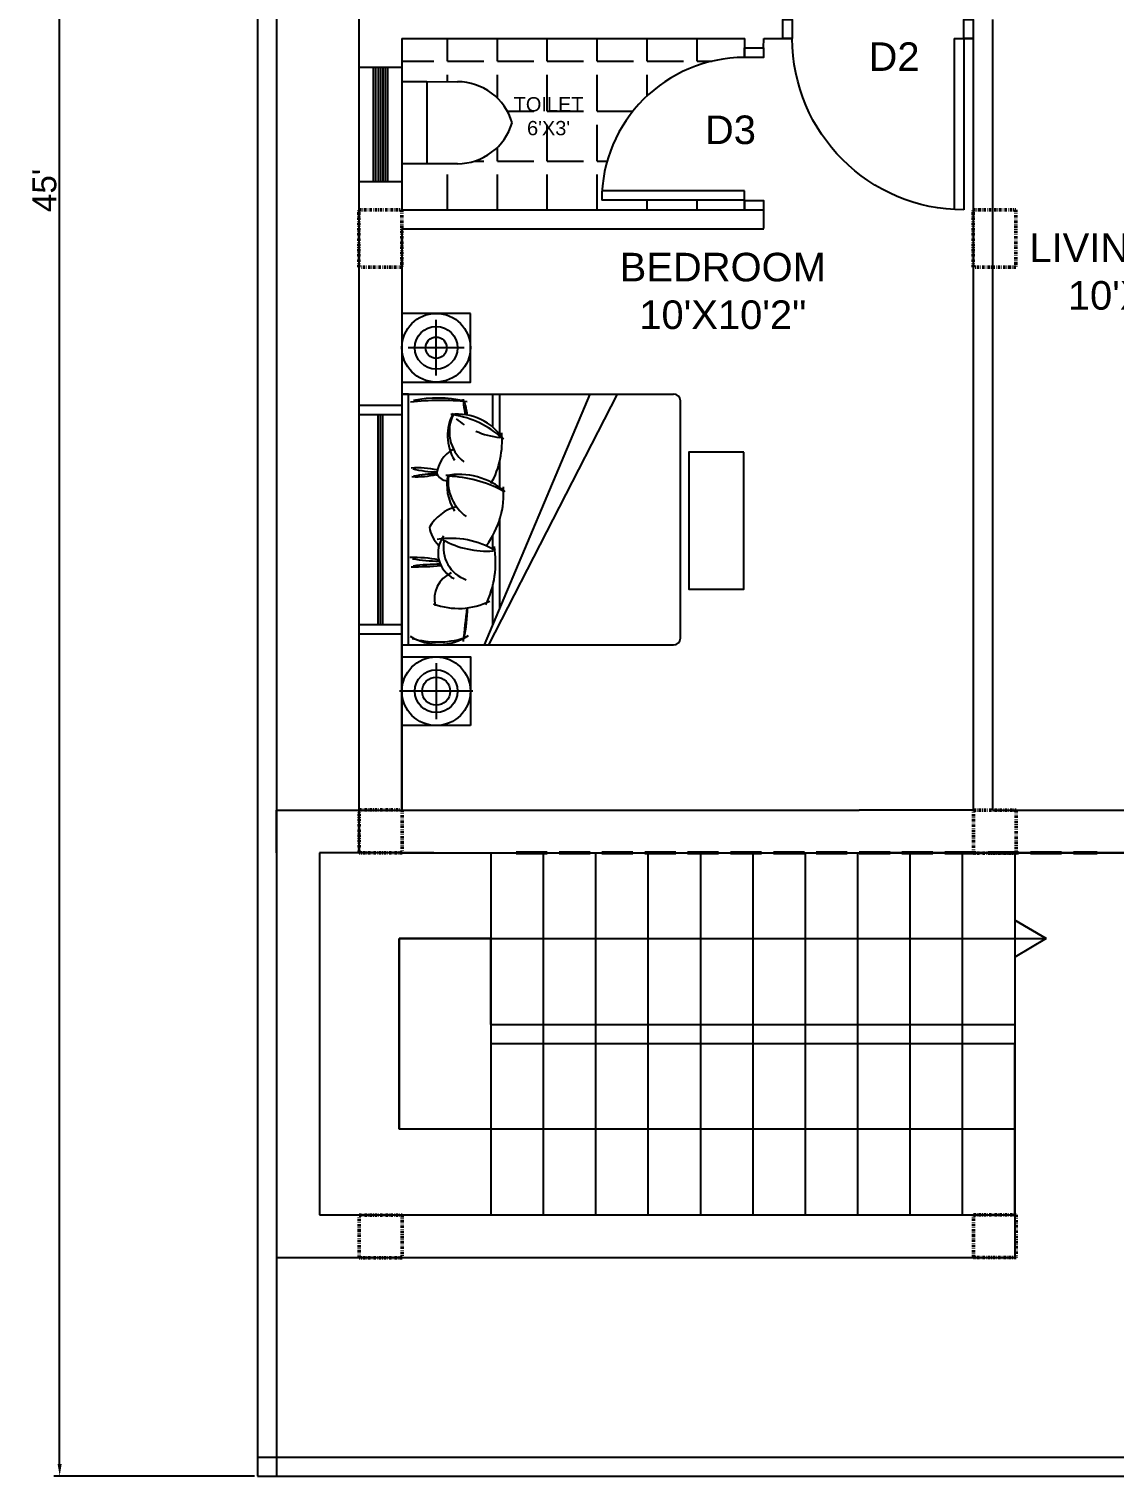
# Model space of a CAD drawing. Header units: inches. Extents: x 140261 to 278399, y 61833 to 125561.
# Drawn here: x 140621 to 140848.9, y 62427 to 62731 of the extents above; entities that cross this region are included whole.
import ezdxf

# ---------------------------------------------------------------- set-up
doc = ezdxf.new("R2010")
doc.units = ezdxf.units.IN
doc.linetypes.add('Aec_Rating_Smoke', pattern=[9, 4.5, 2, -2.5])
doc.linetypes.add('DASHDOT', pattern=[1, 0.5, -0.25, 0, -0.25])
doc.layers.add('column', color=1, linetype='Aec_Rating_Smoke', lineweight=50)
for name, color, linetype in [('door', 6, 'Continuous'), ('ID-LOOSE', 31, 'Continuous'), ('ID-LOOSE2', 8, 'Continuous'), ('WINDOW 2', 11, 'Continuous')]:
    doc.layers.add(name, color=color, linetype=linetype)
doc.styles.get("Standard").update_dxf_attribs({"font": 'arial.ttf'})
doc.dimstyles.new('ISO-25', dxfattribs={"dimtxt": 5, "dimasz": 2.5, "dimexe": 1.25, "dimexo": 0.625, "dimtad": 1, "dimdec": 1, "dimlunit": 4, "dimtxsty": 'Standard', "dimcen": 2.5, "dimadec": 0, "dimazin": 0, "dimtfac": 1, "dimtdec": 1, "dimtmove": 0, "dimatfit": 3, "dimfxl": 1, "dimarcsym": 0})

# ---------------------------------------------------------------- blocks, each defined once
blk = doc.blocks.new('ventilator')
at = {"layer": 'WINDOW 2'}
for p, q in [((-4.5, 24), (4.5, 24)), ((-1.5, 24), (-1.5, 0)), ((-1, 24), (-1, 0)), ((-0.5, 24), (-0.5, 0)), ((0, 24), (0, 0)), ((0.5, 24), (0.5, 0)), ((1, 24), (1, 0)), ((1.5, 24), (1.5, 0)), ((-4.5, 0), (4.5, 0))]:
    blk.add_line(p, q, dxfattribs=at)
blk = doc.blocks.new('door 1')
for p, q in [((36, 4), (36, 40)), ((38, 4), (38, 40)), ((36, 4), (38, 4))]:
    blk.add_line(p, q)
for points in [[(2, 4), (0, 4), (0, 0), (2, 0)], [(40.01, 4), (38.01, 4), (38.01, 0), (40.01, 0)]]:
    blk.add_lwpolyline(points, close=True)
blk.add_arc((38, 4), 36, 90, 180)
blk = doc.blocks.new('*D258')
at = {"color": 0, "lineweight": -2, "transparency": 16777216}
for p, q in [((140668.39, 62967.04), (140626.22, 62967.04)), ((140627.47, 62429.54), (140627.47, 62964.54)), ((140668.39, 62427.04), (140626.22, 62427.04))]:
    blk.add_line(p, q, dxfattribs=at)
at = {"color": 0, "transparency": 16777216}
for points in [[(140627.05, 62964.54), (140627.89, 62964.54), (140627.47, 62967.04)], [(140627.05, 62429.54), (140627.89, 62429.54), (140627.47, 62427.04)]]:
    blk.add_solid(points, dxfattribs=at)
at = {"layer": 'Defpoints', "color": 0, "transparency": 16777216}
for p in [(140627.47, 62967.04), (140669.01, 62967.04), (140669.01, 62427.04)]:
    blk.add_point(p, dxfattribs=at)
at = {"color": 0, "transparency": 16777216, "insert": (140624.3, 62697.04), "char_height": 5, "attachment_point": 5, "rotation": 90}
blk.add_mtext("45'", dxfattribs=at)

msp = doc.modelspace()

# ---------------------------------------------------------------- linework, layer by layer
for p, q in [((140669.01, 62967.04), (140669.01, 62427.04)), ((140673.01, 62967.04), (140673.01, 62427.04)), ((140690.32, 62907.91), (140690.32, 62557.91)), ((140690.32, 62762.91), (140690.32, 62726.91)), ((140823.32, 62732.97), (140823.32, 62566.91)), ((140699.32, 62728.95), (140699.32, 62692.95)), ((140699.32, 62728.95), (140771.32, 62728.95)), ((140771.32, 62724.97), (140771.32, 62728.95)), ((140775.29, 62726.97), (140775.32, 62728.95)), ((140775.32, 62728.95), (140781.31, 62728.95)), ((140815.31, 62728.95), (140819.32, 62728.95)), ((140819.32, 62728.95), (140819.32, 62566.91)), ((140690.32, 62718.91), (140690.32, 62662.91)), ((140699.32, 62719.92), (140704.59, 62719.92)), ((140704.59, 62719.92), (140704.59, 62702.66)), ((140704.59, 62719.92), (140710.98, 62719.87)), ((140704.59, 62702.66), (140699.32, 62702.66)), ((140710.98, 62702.66), (140704.59, 62702.66)), ((140771.29, 62694.95), (140771.29, 62696.97)), ((140699.32, 62692.95), (140771.32, 62692.95)), ((140771.32, 62692.95), (140771.32, 62694.95)), ((140771.34, 62692.95), (140775.29, 62692.95)), ((140775.29, 62692.95), (140775.29, 62689.03)), ((140699.32, 62688.97), (140775.32, 62688.97)), ((140699.32, 62688.97), (140699.32, 62596.97)), ((140699.32, 62688.97), (140699.32, 62566.91)), ((140690.32, 62658.91), (140690.32, 62566.91)), ((140699.32, 62566.91), (140699.32, 62627.94)), ((140699.32, 62603.29), (140699.32, 62566.91)), ((140673.01, 62557.91), (140673.01, 62566.91)), ((140673.01, 62566.91), (140697.01, 62566.91)), ((140673.01, 62566.91), (140690.32, 62566.91)), ((140690.34, 62557.91), (140690.34, 62566.91)), ((140697.01, 62566.91), (140697.73, 62566.91)), ((140697.73, 62566.91), (140701.13, 62566.91)), ((140699.32, 62566.91), (140795.32, 62566.91)), ((140699.32, 62566.91), (140714.34, 62566.91)), ((140819.32, 62566.91), (140795.32, 62566.91)), ((140823.32, 62566.91), (140858.55, 62566.91)), ((140673.01, 62557.91), (140673.01, 62472.91)), ((140673.01, 62557.91), (140673.01, 62472.91)), ((140706.01, 62557.91), (140682.01, 62557.91)), ((140682.01, 62557.91), (140682.01, 62481.91)), ((140690.32, 62557.91), (140690.34, 62557.91)), ((140699.34, 62557.91), (140795.32, 62557.91)), ((140706.01, 62557.91), (140858.58, 62557.91)), ((140718.01, 62557.91), (140718.01, 62481.91)), ((140718.01, 62557.91), (140718.01, 62521.91)), ((140723.34, 62557.91), (140858.58, 62557.91)), ((140729.01, 62557.91), (140729.01, 62481.91)), ((140740.01, 62557.91), (140740.01, 62481.91)), ((140751.01, 62557.91), (140751.01, 62481.91)), ((140762.01, 62557.91), (140762.01, 62481.91)), ((140773.01, 62557.91), (140773.01, 62481.91)), ((140784.01, 62557.91), (140784.01, 62481.91)), ((140795.01, 62557.91), (140795.01, 62481.91)), ((140858.58, 62557.91), (140795.32, 62557.91)), ((140806.01, 62557.91), (140806.01, 62481.91)), ((140817.01, 62557.91), (140817.01, 62481.91)), ((140823.32, 62557.91), (140858.58, 62557.91)), ((140828.01, 62557.91), (140828.01, 62481.91)), ((140834.6, 62539.91), (140828.01, 62543.82)), ((140828.01, 62543.82), (140834.6, 62539.91)), ((140718.01, 62539.91), (140698.75, 62539.91)), ((140698.75, 62539.91), (140698.75, 62499.91)), ((140698.75, 62499.91), (140698.75, 62539.91)), ((140698.75, 62539.91), (140834.6, 62539.91)), ((140718.01, 62521.91), (140718.01, 62539.91)), ((140834.6, 62539.91), (140828.01, 62536.04)), ((140718.01, 62521.91), (140828.01, 62521.91)), ((140718.01, 62517.91), (140828.01, 62517.91)), ((140828.01, 62481.91), (140828.01, 62517.91)), ((140828.01, 62499.91), (140698.75, 62499.91)), ((140682.01, 62481.91), (140697.01, 62481.91)), ((140697.01, 62481.91), (140828.01, 62481.91)), ((140828.01, 62481.91), (140828.01, 62472.91)), ((140673.01, 62472.91), (140697.01, 62472.91)), ((140697.01, 62472.91), (140828.01, 62472.91)), ((140669.01, 62431.04), (140969.01, 62431.04)), ((140669.01, 62427.04), (140969.01, 62427.04))]:
    msp.add_line(p, q)
at = {"color": 175, "linetype": 'Continuous', "true_color": 0x4554a5, "transparency": 33554687}
for p, q in [((140708.92, 62724.18), (140708.92, 62728.95)), ((140719.4, 62724.18), (140719.4, 62728.95)), ((140729.87, 62724.18), (140729.87, 62728.95)), ((140740.35, 62724.18), (140740.35, 62728.95)), ((140750.83, 62724.18), (140750.83, 62728.95)), ((140761.31, 62724.18), (140761.31, 62728.95)), ((140699.32, 62724.18), (140706.06, 62724.18)), ((140708.92, 62724.18), (140716.54, 62724.18)), ((140719.4, 62724.18), (140727.02, 62724.18)), ((140729.87, 62724.18), (140737.49, 62724.18)), ((140740.35, 62724.18), (140747.97, 62724.18)), ((140750.83, 62724.18), (140758.45, 62724.18)), ((140761.31, 62724.18), (140764.47, 62724.18)), ((140708.92, 62719.89), (140708.92, 62721.32)), ((140719.4, 62716.43), (140719.4, 62721.32)), ((140729.87, 62713.7), (140729.87, 62721.32)), ((140740.35, 62713.7), (140740.35, 62721.32)), ((140750.83, 62716.91), (140750.83, 62721.32)), ((140721.47, 62713.7), (140727.02, 62713.7)), ((140729.87, 62713.7), (140737.49, 62713.7)), ((140740.35, 62713.7), (140747.86, 62713.7)), ((140729.87, 62703.22), (140729.87, 62710.84)), ((140740.35, 62703.22), (140740.35, 62710.84)), ((140719.4, 62703.22), (140719.4, 62706.1)), ((140714.62, 62703.22), (140716.54, 62703.22)), ((140719.4, 62703.22), (140727.02, 62703.22)), ((140729.87, 62703.22), (140737.49, 62703.22)), ((140740.35, 62703.22), (140742.45, 62703.22)), ((140708.92, 62692.95), (140708.92, 62700.37)), ((140719.4, 62692.95), (140719.4, 62700.37)), ((140729.87, 62692.95), (140729.87, 62700.37)), ((140740.35, 62692.95), (140740.35, 62700.37)), ((140750.83, 62692.95), (140750.83, 62694.97)), ((140761.31, 62692.95), (140761.31, 62694.97))]:
    msp.add_line(p, q, dxfattribs=at)
for centre, start, end in [((140710.98, 62707.87), 16.4301, 90), ((140710.98, 62714.66), 270, 343.5699)]:
    msp.add_arc(centre, 12, start, end)
at = {"layer": 'column'}
msp.add_line((140723.34, 62557.91), (140845.34, 62557.91), dxfattribs=at)
at = {"layer": 'column', "linetype": 'DASHDOT'}
for points in [[(140690.32, 62692.95), (140699.32, 62692.95), (140699.32, 62680.95), (140690.32, 62680.95)], [(140819.27, 62692.95), (140828.27, 62692.95), (140828.27, 62680.95), (140819.27, 62680.95)], [(140690.36, 62566.95), (140699.36, 62566.95), (140699.36, 62557.95), (140690.36, 62557.95)], [(140819.34, 62566.88), (140828.34, 62566.88), (140828.34, 62557.88), (140819.34, 62557.88)], [(140690.36, 62481.86), (140699.36, 62481.86), (140699.36, 62472.86), (140690.36, 62472.86)], [(140819.34, 62481.91), (140828.34, 62481.91), (140828.34, 62472.91), (140819.34, 62472.91)]]:
    msp.add_lwpolyline(points, close=True, dxfattribs=at)
at = {"layer": 'door'}
for p, q in [((140771.29, 62696.97), (140741.29, 62696.97)), ((140771.29, 62694.97), (140741.29, 62694.97))]:
    msp.add_line(p, q, dxfattribs=at)
msp.add_lwpolyline([(140771.29, 62724.97), (140771.29, 62726.97), (140775.29, 62726.97), (140775.29, 62724.97)], close=True, dxfattribs=at)
msp.add_lwpolyline([(140771.34, 62692.95), (140771.29, 62692.95), (140771.29, 62694.95), (140775.29, 62694.95), (140775.29, 62692.95)], dxfattribs=at)
msp.add_arc((140771.29, 62694.97), 30, 90, 180, dxfattribs=at)
at = {"layer": 'ID-LOOSE'}
for p, q in [((140699.32, 62654.29), (140756.38, 62654.29)), ((140757.82, 62603.04), (140757.82, 62652.85)), ((140699.32, 62601.6), (140756.38, 62601.6))]:
    msp.add_line(p, q, dxfattribs=at)
for points in [[(140713.73, 62671.22), (140699.32, 62671.22), (140699.32, 62656.81), (140713.73, 62656.81)], [(140700.7, 62601.6), (140700.7, 62654.29), (140699.32, 62654.29), (140699.32, 62601.6)], [(140771.15, 62642.1), (140759.62, 62642.1), (140759.62, 62613.29), (140771.15, 62613.29)], [(140713.73, 62584.67), (140699.32, 62584.67), (140699.32, 62599.07), (140713.73, 62599.07)]]:
    msp.add_lwpolyline(points, close=True, dxfattribs=at)
for centre, start, end in [((140756.38, 62652.85), 0, 90), ((140756.38, 62603.04), 270, 0)]:
    msp.add_arc(centre, 1.44, start, end, dxfattribs=at)
at = {"layer": 'ID-LOOSE2'}
for p, q in [((140706.53, 62658.15), (140706.53, 62669.87)), ((140712.39, 62664.01), (140700.66, 62664.01)), ((140706.53, 62597.73), (140706.53, 62586.01)), ((140714.24, 62591.87), (140698.81, 62591.87))]:
    msp.add_line(p, q, dxfattribs=at)
at = {"layer": 'ID-LOOSE2', "linetype": 'Continuous'}
for p, q in [((140716.65, 62601.6), (140738.9, 62654.29)), ((140717.58, 62601.6), (140744.6, 62654.29)), ((140718.43, 62647.32), (140718.43, 62654.29)), ((140719.89, 62645.81), (140719.89, 62654.29)), ((140719.89, 62634.68), (140719.89, 62640.2)), ((140719.89, 62609.27), (140719.89, 62628)), ((140718.43, 62621.69), (140718.43, 62624.57)), ((140718.43, 62605.81), (140718.43, 62614.1))]:
    msp.add_line(p, q, dxfattribs=at)
at = {"layer": 'ID-LOOSE2', "color": 7, "linetype": 'Continuous'}
for centre in [(140706.53, 62664.01), (140706.53, 62591.87)]:
    msp.add_circle(centre, 7.2, dxfattribs=at)
at = {"layer": 'ID-LOOSE2'}
for centre, radius in [((140706.53, 62664.01), 4.49), ((140706.53, 62664.01), 2.23), ((140706.53, 62591.87), 4.49), ((140706.53, 62591.87), 2.94)]:
    msp.add_circle(centre, radius, dxfattribs=at)
at = {"layer": 'ID-LOOSE2', "color": 7, "linetype": 'Continuous'}
for centre, radius, start, end in [((140706.87, 62628.31), 25.13, 77.3175, 101.7435), ((140702.39, 62648.93), 10.73, 5.0174, 21.2748), ((140718.86, 62645.54), 9.94, 151.6404, 211.3345), ((140710.99, 62638.62), 11.44, 32.3262, 97), ((140707.34, 62630.95), 19.16, 47.3201, 81.4624), ((140702.02, 62644.39), 18.35, 330.9467, 5.467), ((140713.42, 62636.69), 6.84, 118.1996, 176.5061), ((140706.96, 62659.12), 21.2, 255.3434, 269.2809), ((140707.13, 62608.79), 28.74, 90.9919, 100.6945), ((140709, 62638.66), 2.59, 204.1567, 265.8974), ((140711.31, 62622.54), 14.86, 49.1339, 100.5299), ((140719.18, 62635.27), 10.41, 168.4081, 212.0077), ((140708.3, 62611.43), 25.61, 61.605, 88.1749), ((140702.57, 62633.36), 18.13, 323.2201, 4.4972), ((140713.17, 62621.64), 9.31, 105.4018, 149.7122), ((140711.4, 62627.09), 6.31, 186.8992, 226.0421), ((140709.64, 62605.98), 18, 58.6542, 99.1977), ((140712.92, 62620.92), 6, 144.1671, 243.8421), ((140717.14, 62640.3), 19, 241.0456, 274.1497), ((140698.64, 62618.98), 20.38, 333.96, 9.3474), ((140706.97, 62649.03), 29.83, 259.5301, 270.3869), ((140707.37, 62575.16), 43.37, 89.9394, 97.5533), ((140712.21, 62611.24), 6.05, 114.7523, 193.9192), ((140711.22, 62624.03), 14.77, 249.3026, 296.5026), ((140677.1, 62610.48), 36.06, 348.1169, 358.2497), ((140707.09, 62612.9), 11.2, 237.51, 303.8336)]:
    msp.add_arc(centre, radius, start, end, dxfattribs=at)
at = {"layer": 'ID-LOOSE2', "linetype": 'Continuous'}
for centre, radius, start, end in [((140707.37, 62597.82), 55.12, 84.0935, 96.4707), ((140726.41, 62653.37), 14.19, 180.7851, 193.9629), ((140717.31, 62646.38), 8.02, 151.8876, 231.8707), ((140721.74, 62662.17), 17.11, 229.9508, 236.951), ((140721.74, 62662.17), 17.11, 246.2982, 263.8539), ((140702.45, 62617.29), 21.49, 78.3689, 93.123), ((140702.26, 62658.17), 21.25, 267.8261, 281.8211), ((140718.2, 62635.99), 9.16, 173.5607, 234.2853), ((140715.21, 62622.03), 7.16, 168.0413, 250.8342), ((140701.97, 62592.7), 27.24, 79.1351, 92.0447), ((140701.13, 62701.93), 83.93, 270.1063, 274.3854), ((141000.35, 62574.8), 289.45, 173.1424, 174.5476), ((140706.77, 62621.28), 19.07, 253.9263, 287.1409)]:
    msp.add_arc(centre, radius, start, end, dxfattribs=at)
at = {"layer": 'WINDOW 2'}
for p, q in [((140699.32, 62651.9), (140690.32, 62651.9)), ((140699.32, 62649.9), (140690.32, 62649.9)), ((140694.32, 62605.9), (140694.32, 62649.9)), ((140694.82, 62605.9), (140694.82, 62649.9)), ((140695.32, 62605.9), (140695.32, 62649.9)), ((140690.32, 62605.9), (140699.32, 62605.9)), ((140690.32, 62603.9), (140699.32, 62603.9))]:
    msp.add_line(p, q, dxfattribs=at)

# ---------------------------------------------------------------- block references
msp.add_blockref('ventilator', (140694.82, 62698.95))
at = {"layer": 'door', "xscale": -1, "rotation": 180}
msp.add_blockref('door 1', (140779.31, 62732.97), dxfattribs=at)

# ---------------------------------------------------------------- texts
at = {"attachment_point": 1}
for s, width, insert, char_height in [('\\pxqc;\\PD2', 69.3032, (140768.03, 62738.15), 6), ("\\pxqc;TOILET\\P6'X3'", 51.0965, (140704.59, 62716.64), 3), ('\\pxqc;\\PD3', 69.3032, (140733.67, 62722.78), 6), ('\\pxqc;LIVING ROOM\\P10\'X13\'10"', 66.1436, (140825.96, 62688.01), 6), ('\\pxqc;BEDROOM\\P10\'X10\'2"', 96.2922, (140718.57, 62683.95), 6)]:
    msp.add_mtext_dynamic_manual_height_columns(s, width=width, gutter_width=12.5, heights=[0], dxfattribs=dict(at, insert=insert, char_height=char_height))

# ---------------------------------------------------------------- dimensions: what is measured, and where the dimension line sits
dim = msp.add_linear_dim(base=(140627.47, 62967.04), p1=(140669.01, 62427.04), p2=(140669.01, 62967.04), angle=90, dimstyle='ISO-25')
dim.commit()
dim.dimension.update_dxf_attribs({"geometry": '*D258', "text_midpoint": (140624.3, 62697.04)})

doc.saveas('drawing.dxf')
